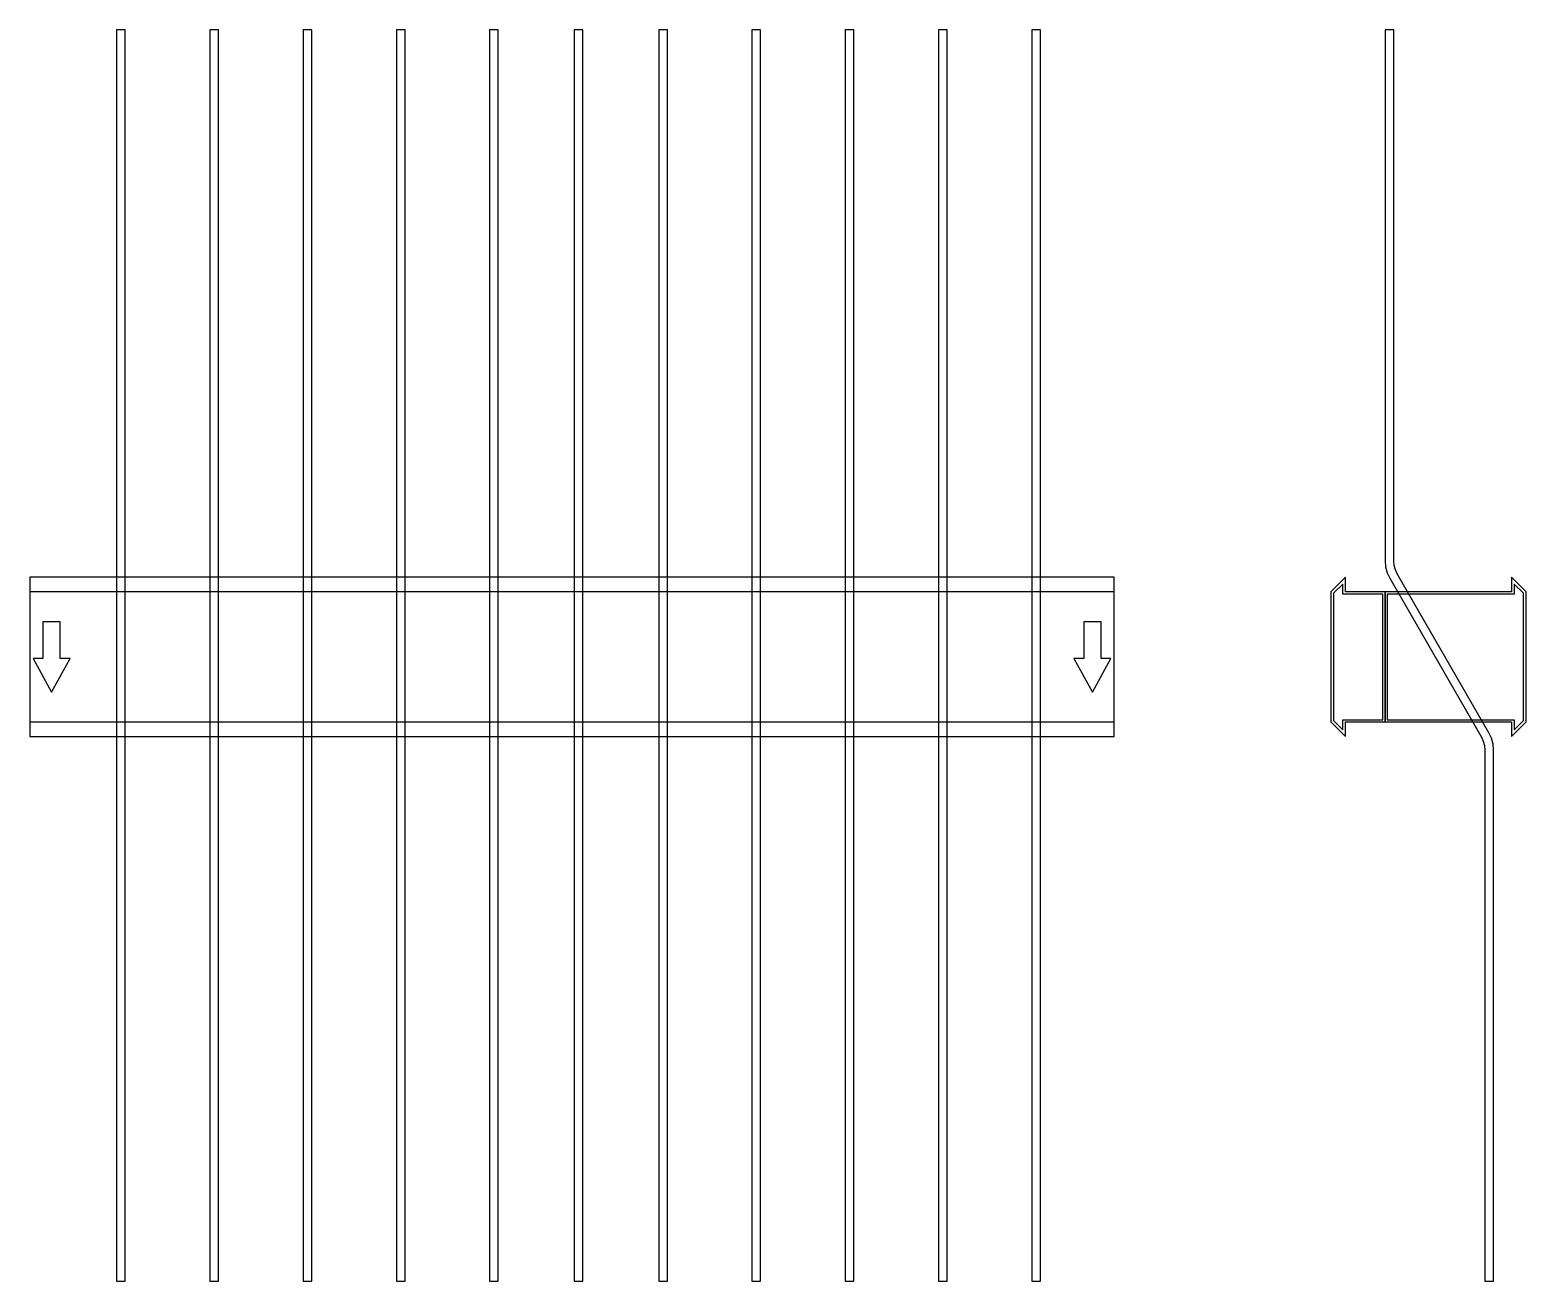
# Model space of a CAD drawing. Extents: x 0 to 1380, y -576 to 578.
import ezdxf

# ---------------------------------------------------------------- set-up
doc = ezdxf.new("R2010")
doc.units = 0
doc.layers.add('Halfen', color=7, linetype='CONTINUOUS')

msp = doc.modelspace()

# ---------------------------------------------------------------- linework, layer by layer
at = {"layer": 'Halfen', "color": 7}
for points in [[(88, -575.609), (88, 578.25), (80, 578.25), (80, -575.609)], [(174, -575.609), (174, 578.25), (166, 578.25), (166, -575.609)], [(260, -575.609), (260, 578.25), (252, 578.25), (252, -575.609)], [(346, -575.609), (346, 578.25), (338, 578.25), (338, -575.609)], [(432, -575.609), (432, 578.25), (424, 578.25), (424, -575.609)], [(510, -575.609), (510, 578.25), (502, 578.25), (502, -575.609)], [(588, -575.609), (588, 578.25), (580, 578.25), (580, -575.609)], [(674, -575.609), (674, 578.25), (666, 578.25), (666, -575.609)], [(760, -575.609), (760, 578.25), (752, 578.25), (752, -575.609)], [(846, -575.609), (846, 578.25), (838, 578.25), (838, -575.609)], [(932, -575.609), (932, 578.25), (924, 578.25), (924, -575.609)], [(1350, -575.609), (1350, -85.856), (1349.514, -80.3), (1348.07, -74.912), (1345.713, -69.856), (1261.215, 76.497), (1259.447, 80.289), (1258.365, 84.33), (1258, 88.497), (1258, 578.25), (1250, 578.25), (1250, 88.497), (1250.486, 82.941), (1251.93, 77.553), (1254.287, 72.497), (1338.785, -73.856), (1340.553, -77.648), (1341.635, -81.689), (1342, -85.856), (1342, -575.609)], [(0, -73.5), (1000, -73.5), (1000, 73.5), (0, 73.5)], [(1250, -60), (1250, 60), (1213.5, 60), (1213.5, 73.5), (1200, 60), (1200, -60), (1213.5, -73.5), (1213.5, -60)], [(1380, -60), (1380, 60), (1366.5, 73.5), (1366.5, 60), (1250, 60), (1250, -60), (1366.5, -60), (1366.5, -73.5)], [(0, -60), (1000, -60), (1000, 60), (0, 60)], [(1248, -58), (1248, 58), (1211, 58), (1211, 67.25), (1202.5, 58.75), (1202.5, -58.75), (1211, -67.25), (1211, -58)], [(1377.5, -58.75), (1377.5, 58.75), (1369, 67.25), (1369, 58), (1252, 58), (1252, -58), (1369, -58), (1369, -67.25)], [(20, -32.5), (37, -1.5), (28, -1.5), (28, 32.5), (12, 32.5), (12, -1.5), (3, -1.5)], [(980, -32.5), (997, -1.5), (988, -1.5), (988, 32.5), (972, 32.5), (972, -1.5), (963, -1.5)]]:
    msp.add_lwpolyline(points, close=True, dxfattribs=at)

doc.saveas('drawing.dxf')
